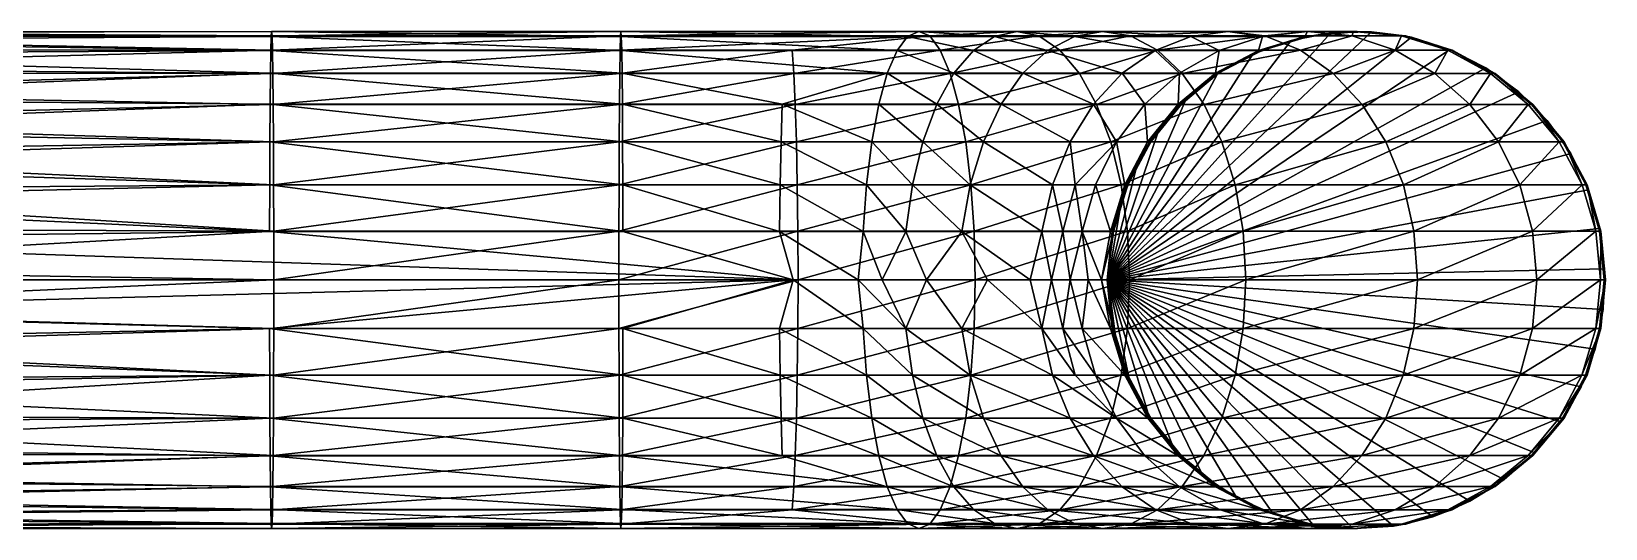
# Model space of a CAD drawing. Extents: x -0.59 to 0.59, y -0.13 to 0.13.
# Drawn here: x 0.3234 to 0.5926, y -0.0424 to 0.0426 of the extents above; entities that cross this region are included whole.
import ezdxf

# ---------------------------------------------------------------- set-up
doc = ezdxf.new("R2010")
doc.units = 0
doc.layers.add('Wire_0_85_Bent90_Degrees_Small_v3_ncl1_1', color=255, linetype='CONTINUOUS')

msp = doc.modelspace()

# ---------------------------------------------------------------- meshes
at = {"layer": 'Wire_0_85_Bent90_Degrees_Small_v3_ncl1_1', "color": 255}
mesh = msp.add_polyface(dxfattribs=at)
corners = [(0.25, -0.041645, -0.007675), (0.25, -0.042346, -0.00077), (0.364376, -0.041494, -0.008577), (0.25, -0.039874, -0.014373), (0.25, -0.03707, -0.02071), (0.364306, -0.039084, -0.016574), (0.25, -0.033286, -0.026476), (0.364244, -0.035202, -0.02394), (0.25, -0.028581, -0.03151), (0.364191, -0.029932, -0.030355), (0.25, -0.010455, -0.041295), (0.25, -0.017004, -0.039), (0.364118, -0.016109, -0.039512), (0.25, -0.023091, -0.035717), (0.25, 0.042582, 0.00235), (0.25, 0.042386, -0.004569), (0.364448, 0.042639, -0.000278), (0.25, 0.0411, -0.011387), (0.364376, 0.041785, -0.008586), (0.25, 0.038762, -0.017917), (0.364306, 0.039383, -0.016587), (0.25, 0.035425, -0.023957), (0.364243, 0.035506, -0.023954), (0.25, 0.031118, -0.029348), (0.25, 0.025968, -0.03393), (0.25, 0.020121, -0.037641), (0.364148, 0.023774, -0.035602), (0.25, 0.013761, -0.040389), (0.364117, 0.016408, -0.039516), (0.25, 0.007054, -0.042097), (0.364094, 0.008434, -0.041966), (0.25, -0.005199, -0.042332), (0.364095, -0.008139, -0.041965), (0.364149, -0.023471, -0.035594), (0.36419, 0.030238, -0.030367), (0.25, 0.000147, -0.042686), (0.25, 0.041642, 0.009202), (0.25, 0.039554, 0.015775), (0.25, 0.0364, 0.021948), (0.25, 0.032311, 0.027543), (0.25, 0.027396, 0.032428), (0.25, 0.021772, 0.036452), (0.25, 0.015575, 0.039461), (0.25, 0.00893, 0.041391), (0.25, 0.00206, 0.042228), (0.25, -0.004877, 0.041978), (0.25, -0.01167, 0.040641), (0.25, -0.018133, 0.038219), (0.25, -0.0241, 0.034727), (0.25, -0.029416, 0.030303), (0.25, -0.033986, 0.025072), (0.25, -0.037668, 0.019208), (0.25, -0.040357, 0.01284), (0.25, -0.04193, 0.006122)]
mesh.append_faces([[corners[k] for k in face] for face in [(0, 1, 2), (3, 0, 2), (4, 3, 5), (6, 4, 7), (8, 6, 9), (10, 11, 12), (11, 13, 12), (14, 15, 16), (15, 17, 18), (17, 19, 20), (19, 21, 22), (21, 23, 22), (24, 25, 26), (25, 27, 28), (27, 29, 30), (31, 10, 32), (13, 8, 33), (23, 24, 34), (35, 29, 27), (35, 27, 25), (35, 25, 24), (35, 24, 23), (35, 23, 21), (35, 21, 19), (35, 19, 17), (35, 17, 15), (35, 15, 14), (35, 14, 36), (35, 36, 37), (35, 37, 38), (35, 38, 39), (35, 39, 40), (35, 40, 41), (35, 41, 42), (35, 42, 43), (35, 43, 44), (35, 44, 45), (35, 45, 46), (35, 46, 47), (35, 47, 48), (35, 48, 49), (35, 49, 50), (35, 50, 51), (35, 51, 52), (35, 52, 53), (35, 53, 1), (35, 1, 0), (35, 0, 3), (35, 3, 4), (35, 4, 6), (35, 6, 8), (35, 8, 13), (35, 13, 11), (35, 11, 10), (35, 10, 31)]], dxfattribs={"color": 255})
mesh = msp.add_polyface(dxfattribs=at)
corners = [(0.36471, -0.029875, 0.029743), (0.25, -0.0241, 0.034727), (0.364756, -0.023458, 0.035067), (0.25, -0.029416, 0.030303), (0.25, -0.033986, 0.025072), (0.25, -0.037668, 0.019208), (0.364654, -0.035176, 0.023285), (0.25, -0.040357, 0.01284), (0.364591, -0.03915, 0.015955), (0.25, -0.04193, 0.006122), (0.364522, -0.04159, 0.00801), (0.364376, -0.041494, -0.008577), (0.25, -0.042346, -0.00077), (0.364449, -0.042355, -0.000274), (0.25, 0.000147, -0.042686), (0.25, -0.005199, -0.042332), (0.453643, 0.000147, -0.042842), (0.25, -0.018133, 0.038219), (0.25, -0.01167, 0.040641), (0.364789, -0.016134, 0.039001), (0.25, -0.004877, 0.041978), (0.36481, -0.008154, 0.041373), (0.25, 0.00206, 0.042228), (0.364817, 0.000156, 0.042167), (0.25, 0.00893, 0.041391), (0.36481, 0.008466, 0.041382), (0.25, 0.015575, 0.039461), (0.36479, 0.016441, 0.039016), (0.25, 0.021772, 0.036452), (0.25, 0.027396, 0.032428), (0.364756, 0.023759, 0.035085), (0.25, 0.032311, 0.027543), (0.36471, 0.030169, 0.029759), (0.25, 0.0364, 0.021948), (0.364654, 0.035462, 0.023298), (0.25, 0.039554, 0.015775), (0.364591, 0.039431, 0.015961), (0.25, 0.041642, 0.009202), (0.364521, 0.04187, 0.00801), (0.364243, 0.035506, -0.023954), (0.25, 0.031118, -0.029348), (0.36419, 0.030238, -0.030367), (0.25, 0.007054, -0.042097), (0.453643, 0.000147, -0.042842), (0.364094, 0.008434, -0.041966), (0.25, -0.023091, -0.035717), (0.364149, -0.023471, -0.035594), (0.364118, -0.016109, -0.039512), (0.25, -0.010455, -0.041295), (0.364095, -0.008139, -0.041965), (0.25, -0.028581, -0.03151), (0.364191, -0.029932, -0.030355), (0.25, -0.033286, -0.026476), (0.364244, -0.035202, -0.02394), (0.25, -0.03707, -0.02071), (0.364306, -0.039084, -0.016574), (0.25, -0.039874, -0.014373), (0.25, 0.042582, 0.00235), (0.364448, 0.042639, -0.000278), (0.25, 0.042386, -0.004569), (0.364376, 0.041785, -0.008586), (0.25, 0.0411, -0.011387), (0.364306, 0.039383, -0.016587), (0.25, 0.038762, -0.017917), (0.25, 0.025968, -0.03393), (0.364148, 0.023774, -0.035602), (0.25, 0.020121, -0.037641), (0.364117, 0.016408, -0.039516), (0.25, 0.013761, -0.040389), (0.42454, 0.008434, -0.041818), (0.424488, -0.023471, -0.035445), (0.424525, -0.016109, -0.039365)]
mesh.append_faces([[corners[k] for k in face] for face in [(0, 1, 2), (3, 1, 0), (4, 3, 0), (5, 4, 6), (7, 5, 8), (9, 7, 10), (11, 12, 13), (14, 15, 16), (17, 18, 19), (18, 20, 21), (20, 22, 23), (22, 24, 25), (24, 26, 25), (25, 26, 27), (28, 29, 30), (29, 31, 32), (31, 33, 34), (33, 35, 36), (35, 37, 36), (36, 37, 38), (39, 40, 41), (42, 43, 44), (42, 14, 43), (45, 46, 47), (48, 47, 49), (46, 50, 51), (51, 52, 53), (53, 54, 55), (55, 56, 11), (12, 9, 13), (13, 9, 10), (10, 7, 8), (8, 5, 6), (6, 4, 0), (1, 17, 2), (2, 17, 19), (19, 18, 21), (21, 20, 23), (23, 22, 25), (26, 28, 27), (27, 28, 30), (30, 29, 32), (32, 31, 34), (34, 33, 36), (37, 57, 38), (38, 57, 58), (58, 59, 60), (60, 61, 62), (62, 63, 39), (41, 64, 65), (65, 66, 67), (67, 68, 44), (15, 49, 16), (69, 67, 44), (70, 47, 46), (71, 49, 47)]], dxfattribs={"color": 255})
mesh = msp.add_polyface(dxfattribs=at)
corners = [(0.364094, 0.008434, -0.041966), (0.453643, 0.000147, -0.042842), (0.42454, 0.008434, -0.041818), (0.451333, 0.008434, -0.04193), (0.364117, 0.016408, -0.039516), (0.424523, 0.016408, -0.039368), (0.451428, 0.016408, -0.039482), (0.364148, 0.023774, -0.035602), (0.424486, 0.023774, -0.035453), (0.36419, 0.030238, -0.030367), (0.424437, 0.030238, -0.030214), (0.45157, 0.023774, -0.035569), (0.451758, 0.030238, -0.030334), (0.364243, 0.035506, -0.023954), (0.42438, 0.035506, -0.023798), (0.364306, 0.039383, -0.016587), (0.424318, 0.039383, -0.016429), (0.469731, 0.035506, -0.025831), (0.364376, 0.041785, -0.008586), (0.424253, 0.041785, -0.008426), (0.364448, 0.042639, -0.000278), (0.424187, 0.042639, -0.000117), (0.471405, 0.039383, -0.018653), (0.473224, 0.041785, -0.01086), (0.364521, 0.04187, 0.00801), (0.424122, 0.04187, 0.008174), (0.364591, 0.039431, 0.015961), (0.424059, 0.039431, 0.016127), (0.475115, 0.042639, -0.002768), (0.477001, 0.04187, 0.005306), (0.453496, 0.039431, 0.015972), (0.364654, 0.035462, 0.023298), (0.423999, 0.035462, 0.023465), (0.36471, 0.030169, 0.029759), (0.423946, 0.030169, 0.029928), (0.453771, 0.035462, 0.023304), (0.454013, 0.030169, 0.029762), (0.364756, 0.023759, 0.035085), (0.423902, 0.023759, 0.035255), (0.36479, 0.016441, 0.039016), (0.42387, 0.016441, 0.039188), (0.454213, 0.023759, 0.035086), (0.454359, 0.016441, 0.039015), (0.36481, 0.008466, 0.041382), (0.42385, 0.008466, 0.041554), (0.364817, 0.000156, 0.042167), (0.454448, 0.008466, 0.04138), (0.423843, 0.000156, 0.04234), (0.454477, 0.000156, 0.042165)]
mesh.append_faces([[corners[k] for k in face] for face in [(0, 1, 2), (2, 1, 3), (4, 2, 5), (3, 5, 2), (5, 3, 6), (5, 7, 4), (7, 5, 8), (8, 9, 7), (9, 8, 10), (6, 8, 5), (8, 6, 11), (11, 10, 8), (10, 11, 12), (10, 13, 9), (13, 10, 14), (14, 15, 13), (15, 14, 16), (12, 14, 10), (17, 14, 12), (17, 16, 14), (16, 18, 15), (18, 16, 19), (19, 20, 18), (20, 19, 21), (22, 19, 16), (23, 21, 19), (21, 24, 20), (24, 21, 25), (25, 26, 24), (26, 25, 27), (28, 25, 21), (29, 27, 25), (30, 27, 29), (27, 31, 26), (31, 27, 32), (32, 33, 31), (33, 32, 34), (30, 32, 27), (32, 30, 35), (35, 34, 32), (34, 35, 36), (34, 37, 33), (37, 34, 38), (38, 39, 37), (39, 38, 40), (36, 38, 34), (38, 36, 41), (41, 40, 38), (40, 41, 42), (40, 43, 39), (43, 40, 44), (44, 45, 43), (42, 44, 40), (44, 42, 46), (46, 47, 44), (47, 46, 48)]], dxfattribs={"color": 255})
mesh = msp.add_polyface(dxfattribs=at)
corners = [(0.48691, 0.000147, -0.056355), (0.482516, 0.008434, -0.051938), (0.476447, 0.000147, -0.049004), (0.464747, 0.000147, -0.044022), (0.451333, 0.008434, -0.04193), (0.453643, 0.000147, -0.042842), (0.472931, 0.008434, -0.046121), (0.468886, 0.000147, -0.045208), (0.465645, 0.008434, -0.043383), (0.451428, 0.016408, -0.039482), (0.466204, 0.016408, -0.040997), (0.45157, 0.023774, -0.035569), (0.46709, 0.023774, -0.037183), (0.451758, 0.030238, -0.030334), (0.468276, 0.030238, -0.03208), (0.469731, 0.035506, -0.025831), (0.424318, 0.039383, -0.016429), (0.471405, 0.039383, -0.018653), (0.424253, 0.041785, -0.008426), (0.473224, 0.041785, -0.01086), (0.424187, 0.042639, -0.000117), (0.475115, 0.042639, -0.002768), (0.474045, 0.016408, -0.043939), (0.48393, 0.016408, -0.049937), (0.475824, 0.023774, -0.040452), (0.486189, 0.023774, -0.04674), (0.478203, 0.030238, -0.035787), (0.489211, 0.030238, -0.042462), (0.481118, 0.035506, -0.030073), (0.484467, 0.039383, -0.02351), (0.492912, 0.035506, -0.037223), (0.488104, 0.041785, -0.016384), (0.491881, 0.042639, -0.008984), (0.424122, 0.04187, 0.008174), (0.477001, 0.04187, 0.005306), (0.453496, 0.039431, 0.015972), (0.47881, 0.039431, 0.013051), (0.453771, 0.035462, 0.023304), (0.480478, 0.035462, 0.020198), (0.454013, 0.030169, 0.029762), (0.481947, 0.030169, 0.026492), (0.454213, 0.023759, 0.035086), (0.483158, 0.023759, 0.031681), (0.454359, 0.016441, 0.039015), (0.484052, 0.016441, 0.035511), (0.454448, 0.008466, 0.04138), (0.484589, 0.008466, 0.037816), (0.454477, 0.000156, 0.042165), (0.484768, 0.000156, 0.038581), (0.49565, 0.04187, -0.001601), (0.499265, 0.039431, 0.005481)]
mesh.append_faces([[corners[k] for k in face] for face in [(0, 1, 2), (3, 4, 5), (2, 6, 7), (7, 8, 3), (4, 3, 8), (8, 7, 6), (6, 2, 1), (8, 9, 4), (9, 8, 10), (10, 11, 9), (11, 10, 12), (12, 13, 11), (13, 12, 14), (15, 13, 14), (16, 15, 17), (18, 17, 19), (20, 19, 21), (6, 10, 8), (10, 6, 22), (1, 22, 6), (22, 1, 23), (22, 12, 10), (12, 22, 24), (23, 24, 22), (24, 23, 25), (24, 14, 12), (14, 24, 26), (25, 26, 24), (26, 25, 27), (26, 15, 14), (15, 26, 28), (27, 28, 26), (28, 17, 15), (17, 28, 29), (30, 29, 28), (29, 19, 17), (19, 29, 31), (31, 21, 19), (21, 31, 32), (33, 21, 34), (35, 34, 36), (36, 37, 35), (37, 36, 38), (38, 39, 37), (39, 38, 40), (40, 41, 39), (41, 40, 42), (42, 43, 41), (43, 42, 44), (44, 45, 43), (45, 44, 46), (46, 47, 45), (47, 46, 48), (32, 34, 21), (49, 36, 34), (50, 38, 36)]], dxfattribs={"color": 255})
mesh = msp.add_polyface(dxfattribs=at)
corners = [(0.5075, 0.000147, -0.700157), (0.507373, 0.000147, -0.274595), (0.507854, -0.005198, -0.700157), (0.501026, 0.000147, -0.073412), (0.504117, 0.000147, -0.081175), (0.503067, 0.008434, -0.075936), (0.49784, 0.000147, -0.067901), (0.499753, 0.008434, -0.069324), (0.494199, 0.000147, -0.063428), (0.496148, 0.008434, -0.064403), (0.48691, 0.000147, -0.056355), (0.482516, 0.008434, -0.051938), (0.506378, 0.000147, -0.090834), (0.507373, 0.000147, -0.274595), (0.508441, 0.008434, -0.125294), (0.507933, 0.008434, -0.096458), (0.48393, 0.016408, -0.049937), (0.498019, 0.016408, -0.062821), (0.486189, 0.023774, -0.04674), (0.50101, 0.023774, -0.060294), (0.489211, 0.030238, -0.042462), (0.50501, 0.030238, -0.056914), (0.501851, 0.016408, -0.068058), (0.50533, 0.016408, -0.074999), (0.508949, 0.023774, -0.073506), (0.481118, 0.035506, -0.030073), (0.492912, 0.035506, -0.037223), (0.484467, 0.039383, -0.02351), (0.497164, 0.039383, -0.031206), (0.50991, 0.035506, -0.052773), (0.515538, 0.039383, -0.048016), (0.488104, 0.041785, -0.016384), (0.501782, 0.041785, -0.024671), (0.491881, 0.042639, -0.008984), (0.506576, 0.042639, -0.017886), (0.477001, 0.04187, 0.005306), (0.49565, 0.04187, -0.001601), (0.51136, 0.04187, -0.011116), (0.47881, 0.039431, 0.013051), (0.499265, 0.039431, 0.005481), (0.480478, 0.035462, 0.020198), (0.5026, 0.035462, 0.012016), (0.515949, 0.039431, -0.004622), (0.481947, 0.030169, 0.026492), (0.505538, 0.030169, 0.017771), (0.483158, 0.023759, 0.031681), (0.507959, 0.023759, 0.022515), (0.484052, 0.016441, 0.035511), (0.509746, 0.016441, 0.026017), (0.484589, 0.008466, 0.037816), (0.510822, 0.008466, 0.028125), (0.484768, 0.000156, 0.038581), (0.511179, 0.000156, 0.028824), (0.484587, -0.008154, 0.037807)]
mesh.append_faces([[corners[k] for k in face] for face in [(0, 1, 2), (3, 4, 5), (6, 3, 7), (8, 6, 9), (10, 8, 11), (4, 12, 5), (12, 13, 14), (11, 8, 9), (9, 6, 7), (7, 3, 5), (5, 12, 15), (15, 12, 14), (9, 16, 11), (16, 9, 17), (17, 18, 16), (18, 17, 19), (19, 20, 18), (20, 19, 21), (7, 17, 9), (17, 7, 22), (5, 22, 7), (22, 5, 23), (15, 23, 5), (22, 19, 17), (24, 19, 22), (24, 22, 23), (24, 21, 19), (25, 20, 26), (27, 26, 28), (21, 26, 20), (26, 21, 29), (29, 28, 26), (28, 29, 30), (28, 31, 27), (31, 28, 32), (32, 33, 31), (33, 32, 34), (30, 32, 28), (35, 33, 36), (34, 36, 33), (36, 34, 37), (38, 36, 39), (37, 39, 36), (40, 39, 41), (42, 41, 39), (41, 43, 40), (43, 41, 44), (44, 45, 43), (45, 44, 46), (46, 47, 45), (47, 46, 48), (48, 49, 47), (49, 48, 50), (50, 51, 49), (51, 50, 52), (52, 53, 51)]], dxfattribs={"color": 255})
mesh = msp.add_polyface(dxfattribs=at)
corners = [(0.526229, 0.035425, -0.70017), (0.532269, 0.038763, -0.700174), (0.526228, 0.035506, -0.285057), (0.538799, 0.0411, -0.700178), (0.545617, 0.042386, -0.700183), (0.541592, 0.041785, -0.285105), (0.533593, 0.039383, -0.28508), (0.516256, 0.025969, -0.700163), (0.520838, 0.031118, -0.700166), (0.519816, 0.030238, -0.285036), (0.501782, 0.041785, -0.024671), (0.515538, 0.039383, -0.048016), (0.521649, 0.041785, -0.04285), (0.506576, 0.042639, -0.017886), (0.527995, 0.042639, -0.037486), (0.513792, 0.030238, -0.07151), (0.50991, 0.035506, -0.052773), (0.50501, 0.030238, -0.056914), (0.519721, 0.035506, -0.069063), (0.526531, 0.039383, -0.066249), (0.519484, 0.030238, -0.095341), (0.525872, 0.035506, -0.094723), (0.533207, 0.039383, -0.09401), (0.533925, 0.041785, -0.063191), (0.541602, 0.042639, -0.060016), (0.541173, 0.041785, -0.093233), (0.549444, 0.042639, -0.092426), (0.499265, 0.039431, 0.005481), (0.51136, 0.04187, -0.011116), (0.515949, 0.039431, -0.004622), (0.534326, 0.04187, -0.032134), (0.540399, 0.039431, -0.027), (0.5026, 0.035462, 0.012016), (0.520183, 0.035462, 0.00137), (0.505538, 0.030169, 0.017771), (0.523912, 0.030169, 0.006648), (0.546003, 0.035462, -0.022263), (0.550939, 0.030169, -0.01809), (0.549262, 0.04187, -0.056848), (0.520041, 0.030238, -0.125488), (0.526405, 0.035506, -0.160779), (0.519992, 0.030238, -0.160772), (0.533772, 0.039383, -0.160784), (0.541772, 0.041785, -0.160789)]
mesh.append_faces([[corners[k] for k in face] for face in [(0, 1, 2), (3, 4, 5), (1, 3, 6), (7, 8, 9), (8, 0, 2), (9, 8, 2), (2, 1, 6), (6, 3, 5), (10, 11, 12), (12, 13, 10), (13, 12, 14), (15, 16, 17), (16, 15, 18), (18, 11, 16), (11, 18, 19), (20, 18, 15), (18, 20, 21), (21, 19, 18), (19, 21, 22), (19, 12, 11), (12, 19, 23), (23, 14, 12), (14, 23, 24), (22, 23, 19), (23, 22, 25), (25, 24, 23), (24, 25, 26), (27, 28, 29), (14, 28, 13), (28, 14, 30), (30, 29, 28), (29, 30, 31), (32, 29, 33), (33, 34, 32), (34, 33, 35), (31, 33, 29), (33, 31, 36), (36, 35, 33), (35, 36, 37), (24, 30, 14), (30, 24, 38), (38, 31, 30), (39, 21, 20), (40, 21, 39), (40, 39, 41), (40, 22, 21), (22, 40, 42), (42, 25, 22), (25, 42, 43), (43, 26, 25), (9, 40, 41), (40, 9, 2), (2, 42, 40), (42, 2, 6), (6, 43, 42), (43, 6, 5)]], dxfattribs={"color": 255})
mesh = msp.add_polyface(dxfattribs=at)
corners = [(0.5075, 0.000147, -0.700157), (0.508089, 0.007054, -0.700157), (0.507373, 0.000147, -0.274595), (0.50822, 0.008434, -0.284998), (0.512545, 0.020121, -0.70016), (0.516256, 0.025969, -0.700163), (0.514582, 0.023774, -0.285018), (0.509797, 0.013761, -0.700158), (0.51067, 0.016408, -0.285005), (0.508441, 0.008434, -0.125294), (0.508394, 0.008434, -0.160761), (0.519816, 0.030238, -0.285036), (0.50533, 0.016408, -0.074999), (0.507933, 0.008434, -0.096458), (0.510371, 0.016408, -0.096219), (0.50501, 0.030238, -0.056914), (0.508949, 0.023774, -0.073506), (0.513792, 0.030238, -0.07151), (0.514269, 0.023774, -0.095843), (0.519484, 0.030238, -0.095341), (0.523912, 0.030169, 0.006648), (0.507959, 0.023759, 0.022515), (0.505538, 0.030169, 0.017771), (0.526986, 0.023759, 0.010998), (0.509746, 0.016441, 0.026017), (0.529255, 0.016441, 0.014209), (0.550939, 0.030169, -0.01809), (0.555007, 0.023759, -0.014651), (0.510822, 0.008466, 0.028125), (0.53062, 0.008466, 0.016141), (0.511179, 0.000156, 0.028824), (0.531073, 0.000156, 0.016783), (0.55801, 0.016441, -0.012113), (0.559818, 0.008466, -0.010586), (0.510891, 0.016408, -0.125332), (0.510844, 0.016408, -0.160761), (0.514805, 0.023774, -0.125398), (0.520041, 0.030238, -0.125488), (0.514757, 0.023774, -0.160766), (0.519992, 0.030238, -0.160772), (0.520838, 0.031118, -0.700166), (0.526229, 0.035425, -0.70017), (0.532269, 0.038763, -0.700174), (0.538799, 0.0411, -0.700178), (0.545617, 0.042386, -0.700183), (0.552536, 0.042582, -0.700188), (0.559388, 0.041641, -0.700192)]
mesh.append_faces([[corners[k] for k in face] for face in [(0, 1, 2), (2, 1, 3), (4, 5, 6), (3, 7, 8), (7, 4, 8), (9, 2, 10), (1, 7, 3), (10, 2, 3), (8, 4, 6), (6, 5, 11), (12, 13, 14), (15, 16, 17), (14, 16, 12), (16, 14, 18), (18, 17, 16), (17, 18, 19), (20, 21, 22), (21, 20, 23), (23, 24, 21), (24, 23, 25), (26, 23, 20), (27, 25, 23), (25, 28, 24), (28, 25, 29), (29, 30, 28), (30, 29, 31), (32, 29, 25), (33, 31, 29), (9, 14, 13), (14, 9, 34), (10, 34, 9), (34, 10, 35), (34, 18, 14), (18, 34, 36), (36, 19, 18), (19, 36, 37), (35, 36, 34), (36, 35, 38), (38, 37, 36), (37, 38, 39), (3, 35, 10), (35, 3, 8), (8, 38, 35), (38, 8, 6), (6, 39, 38), (39, 6, 11), (1, 0, 7), (7, 0, 4), (4, 0, 5), (5, 0, 40), (40, 0, 41), (41, 0, 42), (42, 0, 43), (43, 0, 44), (44, 0, 45), (45, 0, 46)]], dxfattribs={"color": 255})
mesh = msp.add_polyface(dxfattribs=at)
corners = [(0.565961, 0.039554, -0.700197), (0.572134, 0.0364, -0.700201), (0.566136, 0.039431, -0.285179), (0.552536, 0.042582, -0.700188), (0.559388, 0.041641, -0.700192), (0.558187, 0.04187, -0.285155), (0.545617, 0.042386, -0.700183), (0.549899, 0.042639, -0.28513), (0.541592, 0.041785, -0.285105), (0.540399, 0.039431, -0.027), (0.549262, 0.04187, -0.056848), (0.55661, 0.039431, -0.053809), (0.549444, 0.042639, -0.092426), (0.541602, 0.042639, -0.060016), (0.557697, 0.04187, -0.091621), (0.565613, 0.039431, -0.090849), (0.546003, 0.035462, -0.022263), (0.56339, 0.035462, -0.051006), (0.550939, 0.030169, -0.01809), (0.569362, 0.030169, -0.048537), (0.572918, 0.035462, -0.090137), (0.526986, 0.023759, 0.010998), (0.555007, 0.023759, -0.014651), (0.529255, 0.016441, 0.014209), (0.55801, 0.016441, -0.012113), (0.53062, 0.008466, 0.016141), (0.559818, 0.008466, -0.010586), (0.531073, 0.000156, 0.016783), (0.560418, 0.000156, -0.010078), (0.574284, 0.023759, -0.046502), (0.577918, 0.016441, -0.045001), (0.580105, 0.008466, -0.044097), (0.550131, 0.042639, -0.125976), (0.541772, 0.041785, -0.160789), (0.550079, 0.042639, -0.160794), (0.55842, 0.04187, -0.126108), (0.566371, 0.039431, -0.126235), (0.558368, 0.04187, -0.160798), (0.566318, 0.039431, -0.160803), (0.573708, 0.035462, -0.126353), (0.573654, 0.035462, -0.160808), (0.5075, 0.000147, -0.700157), (0.577729, 0.03231, -0.700205), (0.582614, 0.027395, -0.700208), (0.586638, 0.021772, -0.700211), (0.589647, 0.015575, -0.700213), (0.591577, 0.00893, -0.700214), (0.592414, 0.002059, -0.700215)]
mesh.append_faces([[corners[k] for k in face] for face in [(0, 1, 2), (3, 4, 5), (6, 3, 7), (8, 6, 7), (4, 0, 2), (7, 3, 5), (5, 4, 2), (9, 10, 11), (12, 10, 13), (10, 12, 14), (14, 11, 10), (11, 14, 15), (11, 16, 9), (16, 11, 17), (17, 18, 16), (18, 17, 19), (15, 17, 11), (17, 15, 20), (20, 19, 17), (21, 18, 22), (23, 22, 24), (25, 24, 26), (27, 26, 28), (19, 22, 18), (22, 19, 29), (29, 24, 22), (24, 29, 30), (30, 26, 24), (31, 28, 26), (32, 12, 33), (32, 33, 34), (8, 34, 33), (34, 8, 7), (32, 14, 12), (14, 32, 35), (35, 15, 14), (15, 35, 36), (34, 35, 32), (35, 34, 37), (37, 36, 35), (36, 37, 38), (36, 20, 15), (38, 39, 36), (7, 37, 34), (37, 7, 5), (5, 38, 37), (38, 5, 2), (2, 40, 38), (4, 41, 0), (0, 41, 1), (1, 41, 42), (42, 41, 43), (43, 41, 44), (44, 41, 45), (45, 41, 46), (46, 41, 47)]], dxfattribs={"color": 255})
mesh = msp.add_polyface(dxfattribs=at)
corners = [(0.591577, 0.00893, -0.700214), (0.592414, 0.002059, -0.700215), (0.591552, 0.008466, -0.285258), (0.586638, 0.021772, -0.700211), (0.589647, 0.015575, -0.700213), (0.589187, 0.016441, -0.285251), (0.582614, 0.027395, -0.700208), (0.585256, 0.023759, -0.285239), (0.577729, 0.03231, -0.700205), (0.579931, 0.030169, -0.285222), (0.572134, 0.0364, -0.700201), (0.573471, 0.035462, -0.285202), (0.566136, 0.039431, -0.285179), (0.592337, 0.000156, -0.285261), (0.569362, 0.030169, -0.048537), (0.572918, 0.035462, -0.090137), (0.579351, 0.030169, -0.089511), (0.574284, 0.023759, -0.046502), (0.584654, 0.023759, -0.088995), (0.577918, 0.016441, -0.045001), (0.588569, 0.016441, -0.088614), (0.559818, 0.008466, -0.010586), (0.580105, 0.008466, -0.044097), (0.560418, 0.000156, -0.010078), (0.580831, 0.000156, -0.043797), (0.590924, 0.008466, -0.088385), (0.591706, 0.000156, -0.088309), (0.566371, 0.039431, -0.126235), (0.573708, 0.035462, -0.126353), (0.580169, 0.030169, -0.126458), (0.566318, 0.039431, -0.160803), (0.573654, 0.035462, -0.160808), (0.580115, 0.030169, -0.160812), (0.585496, 0.023759, -0.126544), (0.589427, 0.016441, -0.126608), (0.585441, 0.023759, -0.160816), (0.589372, 0.016441, -0.160818), (0.591793, 0.008466, -0.126646), (0.592578, 0.000156, -0.126659), (0.591737, 0.008466, -0.16082), (0.592523, 0.000156, -0.160821)]
mesh.append_faces([[corners[k] for k in face] for face in [(0, 1, 2), (3, 4, 5), (6, 3, 7), (8, 6, 9), (10, 8, 11), (12, 10, 11), (11, 8, 9), (9, 6, 7), (4, 0, 5), (7, 3, 5), (5, 0, 2), (2, 1, 13), (14, 15, 16), (16, 17, 14), (17, 16, 18), (18, 19, 17), (19, 18, 20), (21, 19, 22), (23, 22, 24), (20, 22, 19), (22, 20, 25), (25, 24, 22), (24, 25, 26), (15, 27, 28), (28, 16, 15), (16, 28, 29), (28, 30, 31), (31, 29, 28), (29, 31, 32), (31, 12, 11), (11, 32, 31), (32, 11, 9), (29, 18, 16), (18, 29, 33), (33, 20, 18), (20, 33, 34), (32, 33, 29), (33, 32, 35), (35, 34, 33), (34, 35, 36), (34, 25, 20), (25, 34, 37), (37, 26, 25), (26, 37, 38), (36, 37, 34), (37, 36, 39), (39, 38, 37), (38, 39, 40), (9, 35, 32), (35, 9, 7), (7, 36, 35), (36, 7, 5), (5, 39, 36), (39, 5, 2), (2, 40, 39), (40, 2, 13)]], dxfattribs={"color": 255})
mesh = msp.add_polyface(dxfattribs=at)
corners = [(0.451336, -0.008139, -0.04193), (0.453643, 0.000147, -0.042842), (0.424542, -0.008139, -0.041818), (0.364095, -0.008139, -0.041965), (0.364817, 0.000156, 0.042167), (0.42385, 0.008466, 0.041554), (0.423843, 0.000156, 0.04234), (0.36481, -0.008154, 0.041373), (0.42385, -0.008154, 0.041546), (0.364789, -0.016134, 0.039001), (0.423869, -0.016134, 0.039173), (0.454477, 0.000156, 0.042165), (0.454447, -0.008154, 0.041372), (0.454358, -0.016134, 0.039001), (0.364756, -0.023458, 0.035067), (0.423902, -0.023458, 0.035238), (0.36471, -0.029875, 0.029743), (0.423946, -0.029875, 0.029911), (0.454212, -0.023458, 0.035068), (0.454013, -0.029875, 0.029746), (0.364654, -0.035176, 0.023285), (0.424, -0.035176, 0.023452), (0.364591, -0.03915, 0.015955), (0.424059, -0.03915, 0.01612), (0.453771, -0.035176, 0.023292), (0.453496, -0.03915, 0.015965), (0.364522, -0.04159, 0.00801), (0.424123, -0.04159, 0.008173), (0.364449, -0.042355, -0.000274), (0.424188, -0.042355, -0.000112), (0.477002, -0.04159, 0.005305), (0.364376, -0.041494, -0.008577), (0.424254, -0.041494, -0.008417), (0.364306, -0.039084, -0.016574), (0.424318, -0.039084, -0.016417), (0.475117, -0.042355, -0.002763), (0.473227, -0.041494, -0.010851), (0.364244, -0.035202, -0.02394), (0.42438, -0.035202, -0.023785), (0.364191, -0.029932, -0.030355), (0.424438, -0.029932, -0.030203), (0.471408, -0.039084, -0.018642), (0.469734, -0.035202, -0.025818), (0.45176, -0.029932, -0.030323), (0.364149, -0.023471, -0.035594), (0.424488, -0.023471, -0.035445), (0.364118, -0.016109, -0.039512), (0.424525, -0.016109, -0.039365), (0.451572, -0.023471, -0.035562), (0.45143, -0.016109, -0.039479)]
mesh.append_faces([[corners[k] for k in face] for face in [(0, 1, 2), (2, 1, 3), (4, 5, 6), (6, 7, 4), (7, 6, 8), (8, 9, 7), (9, 8, 10), (11, 8, 6), (8, 11, 12), (12, 10, 8), (10, 12, 13), (10, 14, 9), (14, 10, 15), (15, 16, 14), (16, 15, 17), (13, 15, 10), (15, 13, 18), (18, 17, 15), (17, 18, 19), (17, 20, 16), (20, 17, 21), (21, 22, 20), (22, 21, 23), (19, 21, 17), (21, 19, 24), (24, 23, 21), (23, 24, 25), (23, 26, 22), (26, 23, 27), (27, 28, 26), (28, 27, 29), (25, 27, 23), (30, 29, 27), (29, 31, 28), (31, 29, 32), (32, 33, 31), (33, 32, 34), (35, 32, 29), (36, 34, 32), (34, 37, 33), (37, 34, 38), (38, 39, 37), (39, 38, 40), (41, 38, 34), (42, 40, 38), (43, 40, 42), (40, 44, 39), (44, 40, 45), (46, 45, 47), (43, 45, 40), (45, 43, 48), (48, 47, 45), (47, 48, 49), (3, 47, 2), (49, 2, 47), (2, 49, 0)]], dxfattribs={"color": 255})
mesh = msp.add_polyface(dxfattribs=at)
corners = [(0.464747, 0.000147, -0.044022), (0.453643, 0.000147, -0.042842), (0.465646, -0.008139, -0.043383), (0.48691, 0.000147, -0.056355), (0.476447, 0.000147, -0.049004), (0.482517, -0.008139, -0.051937), (0.468886, 0.000147, -0.045208), (0.472932, -0.008139, -0.046121), (0.451336, -0.008139, -0.04193), (0.484768, 0.000156, 0.038581), (0.454447, -0.008154, 0.041372), (0.454477, 0.000156, 0.042165), (0.484587, -0.008154, 0.037807), (0.454358, -0.016134, 0.039001), (0.484048, -0.016134, 0.035496), (0.454212, -0.023458, 0.035068), (0.483154, -0.023458, 0.031664), (0.454013, -0.029875, 0.029746), (0.481944, -0.029875, 0.026476), (0.453771, -0.035176, 0.023292), (0.480476, -0.035176, 0.020186), (0.453496, -0.03915, 0.015965), (0.478809, -0.03915, 0.013044), (0.477002, -0.04159, 0.005305), (0.424123, -0.04159, 0.008173), (0.424188, -0.042355, -0.000112), (0.475117, -0.042355, -0.002763), (0.499262, -0.03915, 0.005475), (0.49565, -0.04159, -0.001602), (0.424254, -0.041494, -0.008417), (0.473227, -0.041494, -0.010851), (0.424318, -0.039084, -0.016417), (0.471408, -0.039084, -0.018642), (0.42438, -0.035202, -0.023785), (0.469734, -0.035202, -0.025818), (0.45176, -0.029932, -0.030323), (0.46828, -0.029932, -0.032069), (0.451572, -0.023471, -0.035562), (0.467094, -0.023471, -0.037176), (0.45143, -0.016109, -0.039479), (0.466206, -0.016109, -0.040994), (0.491884, -0.042355, -0.00898), (0.488108, -0.041494, -0.016376), (0.484472, -0.039084, -0.023499), (0.481124, -0.035202, -0.030061), (0.478208, -0.029932, -0.035777), (0.49292, -0.035202, -0.037213), (0.489218, -0.029932, -0.042453), (0.475828, -0.023471, -0.040445), (0.486194, -0.023471, -0.046733), (0.474047, -0.016109, -0.043936), (0.483933, -0.016109, -0.049934)]
mesh.append_faces([[corners[k] for k in face] for face in [(0, 1, 2), (3, 4, 5), (4, 6, 7), (6, 0, 7), (5, 4, 7), (7, 0, 2), (2, 1, 8), (9, 10, 11), (10, 9, 12), (12, 13, 10), (13, 12, 14), (14, 15, 13), (15, 14, 16), (16, 17, 15), (17, 16, 18), (18, 19, 17), (19, 18, 20), (20, 21, 19), (21, 20, 22), (23, 24, 21), (23, 21, 22), (25, 23, 26), (27, 23, 22), (28, 26, 23), (29, 26, 30), (31, 30, 32), (33, 32, 34), (35, 34, 36), (36, 37, 35), (37, 36, 38), (38, 39, 37), (39, 38, 40), (40, 8, 39), (8, 40, 2), (41, 30, 26), (30, 41, 42), (42, 32, 30), (32, 42, 43), (43, 34, 32), (34, 43, 44), (44, 36, 34), (36, 44, 45), (46, 45, 44), (45, 46, 47), (45, 38, 36), (38, 45, 48), (47, 48, 45), (48, 47, 49), (48, 40, 38), (40, 48, 50), (49, 50, 48), (50, 49, 51), (50, 2, 40), (2, 50, 7), (51, 7, 50), (7, 51, 5)]], dxfattribs={"color": 255})
mesh = msp.add_polyface(dxfattribs=at)
corners = [(0.494199, 0.000147, -0.063428), (0.48691, 0.000147, -0.056355), (0.496148, -0.008139, -0.064403), (0.501026, 0.000147, -0.073412), (0.49784, 0.000147, -0.067901), (0.499753, -0.008139, -0.069323), (0.504117, 0.000147, -0.081175), (0.503067, -0.008139, -0.075935), (0.507373, 0.000147, -0.274595), (0.506378, 0.000147, -0.090834), (0.508395, -0.008139, -0.16076), (0.507933, -0.008139, -0.096457), (0.508441, -0.008139, -0.125292), (0.482517, -0.008139, -0.051937), (0.484587, -0.008154, 0.037807), (0.511179, 0.000156, 0.028824), (0.510818, -0.008154, 0.028117), (0.484048, -0.016134, 0.035496), (0.509739, -0.016134, 0.026004), (0.483154, -0.023458, 0.031664), (0.507951, -0.023458, 0.0225), (0.481944, -0.029875, 0.026476), (0.50553, -0.029875, 0.017757), (0.480476, -0.035176, 0.020186), (0.502595, -0.035176, 0.012005), (0.478809, -0.03915, 0.013044), (0.499262, -0.03915, 0.005475), (0.520176, -0.035176, 0.00136), (0.477002, -0.04159, 0.005305), (0.49565, -0.04159, -0.001602), (0.515945, -0.03915, -0.004628), (0.51136, -0.04159, -0.011117), (0.475117, -0.042355, -0.002763), (0.491884, -0.042355, -0.00898), (0.506579, -0.042355, -0.017882), (0.488108, -0.041494, -0.016376), (0.501787, -0.041494, -0.024664), (0.484472, -0.039084, -0.023499), (0.497171, -0.039084, -0.031196), (0.521656, -0.041494, -0.042844), (0.481124, -0.035202, -0.030061), (0.49292, -0.035202, -0.037213), (0.515548, -0.039084, -0.048008), (0.50992, -0.035202, -0.052765), (0.489218, -0.029932, -0.042453), (0.505019, -0.029932, -0.056906), (0.486194, -0.023471, -0.046733), (0.501015, -0.023471, -0.060289), (0.483933, -0.016109, -0.049934), (0.498022, -0.016109, -0.062818), (0.513802, -0.029932, -0.071505), (0.508956, -0.023471, -0.073502), (0.501853, -0.016109, -0.068055), (0.505333, -0.016109, -0.074996), (0.510375, -0.016109, -0.096217)]
mesh.append_faces([[corners[k] for k in face] for face in [(0, 1, 2), (3, 4, 5), (6, 3, 7), (8, 9, 10), (9, 6, 11), (4, 0, 2), (12, 9, 11), (11, 6, 7), (7, 3, 5), (5, 4, 2), (2, 1, 13), (14, 15, 16), (16, 17, 14), (17, 16, 18), (18, 19, 17), (19, 18, 20), (20, 21, 19), (21, 20, 22), (22, 23, 21), (23, 22, 24), (24, 25, 23), (25, 24, 26), (27, 26, 24), (28, 26, 29), (30, 29, 26), (29, 30, 31), (32, 29, 33), (31, 33, 29), (33, 31, 34), (34, 35, 33), (35, 34, 36), (36, 37, 35), (37, 36, 38), (39, 38, 36), (38, 40, 37), (40, 38, 41), (42, 41, 38), (41, 42, 43), (43, 44, 41), (44, 43, 45), (45, 46, 44), (46, 45, 47), (47, 48, 46), (48, 47, 49), (49, 13, 48), (13, 49, 2), (50, 47, 45), (51, 49, 47), (52, 49, 51), (52, 51, 53), (52, 2, 49), (2, 52, 5), (53, 5, 52), (5, 53, 7), (54, 7, 53), (7, 54, 11)]], dxfattribs={"color": 255})
mesh = msp.add_polyface(dxfattribs=at)
corners = [(0.54251, -0.041645, -0.700181), (0.535812, -0.039874, -0.700176), (0.541602, -0.041494, -0.285105), (0.523709, -0.033286, -0.700168), (0.518675, -0.028581, -0.700164), (0.519828, -0.029932, -0.285036), (0.529475, -0.03707, -0.700172), (0.526241, -0.035202, -0.285057), (0.533606, -0.039084, -0.28508), (0.523902, -0.029875, 0.006634), (0.502595, -0.035176, 0.012005), (0.50553, -0.029875, 0.017757), (0.520176, -0.035176, 0.00136), (0.499262, -0.03915, 0.005475), (0.515945, -0.03915, -0.004628), (0.550926, -0.029875, -0.018101), (0.545994, -0.035176, -0.02227), (0.540394, -0.03915, -0.027004), (0.51136, -0.04159, -0.011117), (0.534325, -0.04159, -0.032134), (0.506579, -0.042355, -0.017882), (0.527999, -0.042355, -0.037483), (0.556603, -0.03915, -0.053811), (0.549261, -0.04159, -0.056847), (0.541606, -0.042355, -0.060014), (0.501787, -0.041494, -0.024664), (0.521656, -0.041494, -0.042844), (0.497171, -0.039084, -0.031196), (0.515548, -0.039084, -0.048008), (0.533933, -0.041494, -0.063187), (0.526542, -0.039084, -0.066244), (0.549449, -0.042355, -0.092425), (0.541182, -0.041494, -0.093232), (0.53322, -0.039084, -0.094008), (0.50992, -0.035202, -0.052765), (0.519733, -0.035202, -0.069057), (0.505019, -0.029932, -0.056906), (0.513802, -0.029932, -0.071505), (0.525885, -0.035202, -0.094721), (0.519496, -0.029932, -0.095339), (0.541781, -0.041494, -0.160789), (0.550136, -0.042355, -0.125975), (0.533784, -0.039084, -0.160784), (0.526419, -0.035202, -0.160778), (0.520053, -0.029932, -0.125487), (0.520004, -0.029932, -0.160772), (0.556307, -0.04193, -0.70019), (0.5075, 0.000147, -0.700157), (0.549415, -0.042346, -0.700186)]
mesh.append_faces([[corners[k] for k in face] for face in [(0, 1, 2), (3, 4, 5), (6, 3, 7), (1, 6, 8), (2, 1, 8), (8, 6, 7), (7, 3, 5), (9, 10, 11), (10, 9, 12), (13, 12, 14), (15, 12, 9), (12, 15, 16), (16, 14, 12), (14, 16, 17), (17, 18, 14), (18, 17, 19), (19, 20, 18), (20, 19, 21), (22, 19, 17), (23, 21, 19), (21, 23, 24), (21, 25, 20), (25, 21, 26), (27, 26, 28), (24, 26, 21), (26, 24, 29), (29, 28, 26), (28, 29, 30), (31, 29, 24), (29, 31, 32), (32, 30, 29), (30, 32, 33), (30, 34, 28), (34, 30, 35), (35, 36, 34), (36, 35, 37), (33, 35, 30), (35, 33, 38), (38, 37, 35), (37, 38, 39), (40, 32, 41), (40, 33, 32), (33, 40, 42), (42, 38, 33), (38, 42, 43), (43, 39, 38), (44, 39, 43), (44, 43, 45), (2, 42, 40), (42, 2, 8), (8, 43, 42), (43, 8, 7), (7, 45, 43), (45, 7, 5), (46, 47, 48)]], dxfattribs={"color": 255})
mesh = msp.add_polyface(dxfattribs=at)
corners = [(0.511186, -0.017003, -0.700159), (0.508891, -0.010454, -0.700158), (0.510675, -0.016109, -0.285005), (0.507854, -0.005198, -0.700157), (0.507373, 0.000147, -0.274595), (0.508221, -0.008139, -0.284998), (0.508395, -0.008139, -0.16076), (0.506378, 0.000147, -0.090834), (0.508441, -0.008139, -0.125292), (0.518675, -0.028581, -0.700164), (0.514469, -0.02309, -0.700162), (0.514591, -0.023471, -0.285018), (0.519828, -0.029932, -0.285036), (0.531073, 0.000156, 0.016783), (0.510818, -0.008154, 0.028117), (0.511179, 0.000156, 0.028824), (0.530615, -0.008154, 0.016134), (0.509739, -0.016134, 0.026004), (0.529246, -0.016134, 0.014197), (0.560418, 0.000156, -0.010078), (0.559811, -0.008154, -0.010591), (0.507951, -0.023458, 0.0225), (0.526975, -0.023458, 0.010984), (0.50553, -0.029875, 0.017757), (0.523902, -0.029875, 0.006634), (0.557999, -0.016134, -0.012123), (0.554994, -0.023458, -0.014663), (0.550926, -0.029875, -0.018101), (0.501015, -0.023471, -0.060289), (0.513802, -0.029932, -0.071505), (0.508956, -0.023471, -0.073502), (0.519496, -0.029932, -0.095339), (0.514277, -0.023471, -0.095841), (0.505333, -0.016109, -0.074996), (0.510375, -0.016109, -0.096217), (0.520053, -0.029932, -0.125487), (0.514813, -0.023471, -0.125397), (0.510895, -0.016109, -0.12533), (0.520004, -0.029932, -0.160772), (0.514766, -0.023471, -0.160765), (0.510848, -0.016109, -0.16076), (0.507933, -0.008139, -0.096457), (0.563025, -0.040357, -0.700195), (0.5075, 0.000147, -0.700157), (0.556307, -0.04193, -0.70019), (0.549415, -0.042346, -0.700186), (0.54251, -0.041645, -0.700181), (0.535812, -0.039874, -0.700176), (0.529475, -0.03707, -0.700172), (0.523709, -0.033286, -0.700168)]
mesh.append_faces([[corners[k] for k in face] for face in [(0, 1, 2), (3, 4, 5), (1, 3, 5), (2, 1, 5), (5, 4, 6), (6, 7, 8), (9, 10, 11), (10, 0, 11), (12, 9, 11), (11, 0, 2), (13, 14, 15), (14, 13, 16), (16, 17, 14), (17, 16, 18), (19, 16, 13), (20, 18, 16), (18, 21, 17), (21, 18, 22), (22, 23, 21), (23, 22, 24), (25, 22, 18), (26, 24, 22), (24, 26, 27), (28, 29, 30), (31, 30, 29), (30, 31, 32), (32, 33, 30), (33, 32, 34), (35, 32, 31), (32, 35, 36), (36, 34, 32), (34, 36, 37), (38, 36, 35), (36, 38, 39), (39, 37, 36), (37, 39, 40), (37, 41, 34), (41, 37, 8), (40, 8, 37), (8, 40, 6), (12, 39, 38), (39, 12, 11), (11, 40, 39), (40, 11, 2), (2, 6, 40), (6, 2, 5), (42, 43, 44), (45, 43, 46), (46, 43, 47), (47, 43, 48), (48, 43, 49), (49, 43, 9), (9, 43, 10), (10, 43, 0), (0, 43, 1), (1, 43, 3)]], dxfattribs={"color": 255})
mesh = msp.add_polyface(dxfattribs=at)
corners = [(0.556307, -0.04193, -0.70019), (0.549415, -0.042346, -0.700186), (0.549904, -0.042355, -0.28513), (0.563025, -0.040357, -0.700195), (0.558186, -0.04159, -0.285155), (0.569394, -0.037668, -0.700199), (0.56613, -0.03915, -0.285179), (0.573459, -0.035176, -0.285202), (0.54251, -0.041645, -0.700181), (0.541602, -0.041494, -0.285105), (0.530615, -0.008154, 0.016134), (0.560418, 0.000156, -0.010078), (0.559811, -0.008154, -0.010591), (0.529246, -0.016134, 0.014197), (0.557999, -0.016134, -0.012123), (0.526975, -0.023458, 0.010984), (0.554994, -0.023458, -0.014663), (0.580831, 0.000156, -0.043797), (0.580097, -0.008154, -0.0441), (0.577904, -0.016134, -0.045007), (0.574268, -0.023458, -0.046509), (0.550926, -0.029875, -0.018101), (0.569347, -0.029875, -0.048543), (0.545994, -0.035176, -0.02227), (0.563378, -0.035176, -0.05101), (0.540394, -0.03915, -0.027004), (0.556603, -0.03915, -0.053811), (0.579335, -0.029875, -0.089512), (0.572905, -0.035176, -0.090138), (0.565606, -0.03915, -0.090849), (0.534325, -0.04159, -0.032134), (0.549261, -0.04159, -0.056847), (0.557696, -0.04159, -0.09162), (0.541606, -0.042355, -0.060014), (0.549449, -0.042355, -0.092425), (0.573695, -0.035176, -0.126353), (0.566365, -0.03915, -0.126235), (0.573642, -0.035176, -0.160807), (0.566312, -0.03915, -0.160803), (0.55842, -0.04159, -0.126107), (0.550136, -0.042355, -0.125975), (0.558367, -0.04159, -0.160798), (0.550084, -0.042355, -0.160793), (0.541182, -0.041494, -0.093232), (0.541781, -0.041494, -0.160789), (0.592414, 0.002059, -0.700215), (0.5075, 0.000147, -0.700157), (0.592164, -0.004878, -0.700215), (0.590826, -0.01167, -0.700214), (0.588404, -0.018133, -0.700212), (0.584912, -0.024101, -0.70021), (0.580488, -0.029416, -0.700207), (0.575258, -0.033986, -0.700203)]
mesh.append_faces([[corners[k] for k in face] for face in [(0, 1, 2), (3, 0, 4), (5, 3, 6), (7, 5, 6), (6, 3, 4), (1, 8, 2), (4, 0, 2), (2, 8, 9), (10, 11, 12), (13, 12, 14), (15, 14, 16), (17, 12, 11), (18, 14, 12), (19, 16, 14), (16, 19, 20), (20, 21, 16), (21, 20, 22), (22, 23, 21), (23, 22, 24), (24, 25, 23), (25, 24, 26), (27, 24, 22), (28, 26, 24), (26, 28, 29), (30, 26, 31), (29, 31, 26), (31, 29, 32), (32, 33, 31), (33, 32, 34), (29, 35, 36), (36, 37, 38), (36, 32, 29), (32, 36, 39), (39, 34, 32), (34, 39, 40), (38, 39, 36), (39, 38, 41), (41, 40, 39), (40, 41, 42), (38, 7, 6), (6, 41, 38), (41, 6, 4), (4, 42, 41), (42, 4, 2), (40, 43, 34), (44, 40, 42), (2, 44, 42), (44, 2, 9), (45, 46, 47), (47, 46, 48), (48, 46, 49), (49, 46, 50), (50, 46, 51), (51, 46, 52), (52, 46, 5), (5, 46, 3)]], dxfattribs={"color": 255})
mesh = msp.add_polyface(dxfattribs=at)
corners = [(0.580488, -0.029416, -0.700207), (0.575258, -0.033986, -0.700203), (0.579915, -0.029875, -0.285222), (0.569394, -0.037668, -0.700199), (0.573459, -0.035176, -0.285202), (0.588404, -0.018133, -0.700212), (0.584912, -0.024101, -0.70021), (0.585239, -0.023458, -0.285239), (0.590826, -0.01167, -0.700214), (0.589172, -0.016134, -0.285251), (0.592164, -0.004878, -0.700215), (0.591544, -0.008154, -0.285258), (0.592414, 0.002059, -0.700215), (0.592337, 0.000156, -0.285261), (0.559811, -0.008154, -0.010591), (0.580831, 0.000156, -0.043797), (0.580097, -0.008154, -0.0441), (0.557999, -0.016134, -0.012123), (0.577904, -0.016134, -0.045007), (0.591706, 0.000156, -0.088309), (0.590916, -0.008154, -0.088386), (0.588554, -0.016134, -0.088616), (0.574268, -0.023458, -0.046509), (0.584637, -0.023458, -0.088997), (0.569347, -0.029875, -0.048543), (0.579335, -0.029875, -0.089512), (0.563378, -0.035176, -0.05101), (0.572905, -0.035176, -0.090138), (0.592578, 0.000156, -0.126659), (0.591784, -0.008154, -0.126646), (0.589412, -0.016134, -0.126608), (0.592523, 0.000156, -0.160821), (0.591729, -0.008154, -0.16082), (0.589357, -0.016134, -0.160819), (0.585478, -0.023458, -0.126544), (0.580153, -0.029875, -0.126457), (0.585423, -0.023458, -0.160816), (0.580099, -0.029875, -0.160812), (0.573695, -0.035176, -0.126353), (0.565606, -0.03915, -0.090849), (0.573642, -0.035176, -0.160807), (0.566365, -0.03915, -0.126235), (0.566312, -0.03915, -0.160803)]
mesh.append_faces([[corners[k] for k in face] for face in [(0, 1, 2), (1, 3, 4), (5, 6, 7), (8, 5, 9), (10, 8, 11), (12, 10, 13), (13, 10, 11), (11, 8, 9), (6, 0, 7), (9, 5, 7), (7, 0, 2), (2, 1, 4), (14, 15, 16), (17, 16, 18), (19, 16, 15), (16, 19, 20), (20, 18, 16), (18, 20, 21), (21, 22, 18), (22, 21, 23), (23, 24, 22), (24, 23, 25), (26, 25, 27), (28, 20, 19), (20, 28, 29), (29, 21, 20), (21, 29, 30), (31, 29, 28), (29, 31, 32), (32, 30, 29), (30, 32, 33), (30, 23, 21), (23, 30, 34), (34, 25, 23), (25, 34, 35), (33, 34, 30), (34, 33, 36), (36, 35, 34), (35, 36, 37), (13, 32, 31), (32, 13, 11), (11, 33, 32), (33, 11, 9), (9, 36, 33), (36, 9, 7), (7, 37, 36), (37, 7, 2), (35, 27, 25), (27, 35, 38), (38, 39, 27), (37, 38, 35), (38, 37, 40), (40, 41, 38), (2, 40, 37), (40, 2, 4), (4, 42, 40)]], dxfattribs={"color": 255})

doc.saveas('drawing.dxf')
